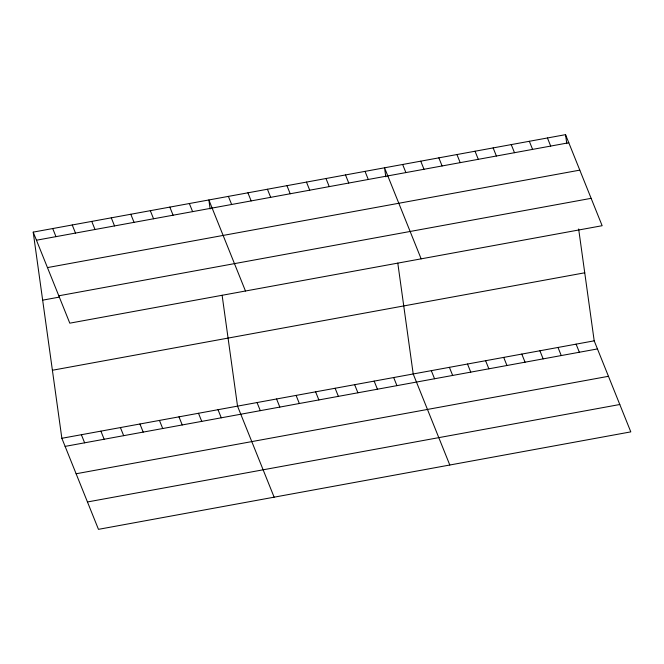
<?xml version="1.0" encoding="UTF-8"?>
<svg xmlns="http://www.w3.org/2000/svg" width="664" height="664" viewBox="0 0 664 664"><rect width="100%" height="100%" fill="white"/><g stroke="black" fill="none" stroke-linecap="round" stroke-linejoin="round"><path stroke-width="1" d="M33.2 232.126L565.537 134.659L602.14 225.71L69.803 323.169L33.2 232.126L61.86 438.29L98.463 529.341L630.8 431.874L594.197 340.831L578.651 228.989M36.454 240.219L568.799 142.76M47.459 267.592L579.796 170.133M58.797 295.795L591.134 198.337M42.662 300.161L59.245 297.123M52.406 370.255L584.743 272.796M61.86 438.29L594.197 340.831M65.114 446.391L597.459 348.932M76.119 473.764L608.456 376.305M87.457 501.967L619.794 404.509M547.443 137.979L550.697 146.072M529.341 141.291L532.594 149.392M511.238 144.603L514.5 152.703M576.103 344.151L579.357 352.244M493.144 147.914L496.398 156.015M558.001 347.463L561.254 355.555M475.042 151.234L478.296 159.327M539.898 350.775L543.16 358.875M456.94 154.546L460.202 162.638M521.804 354.086L525.058 362.187M438.846 157.858L442.099 165.958M503.702 357.398L506.956 365.499M420.744 161.169L423.997 169.27M485.6 360.718L488.862 368.81M402.641 164.489L405.903 172.582M467.506 364.03L470.759 372.13M421.142 258.844L384.547 167.801L385.792 176.807M449.404 367.341L452.657 375.442M365.026 171.37L368.279 179.471M431.301 370.653L434.563 378.754M345.504 174.947L348.758 183.04M449.802 465.016L413.207 373.973L397.794 263.093M325.991 178.516L329.244 186.617M393.686 377.542L396.939 385.643M306.469 182.094L309.723 190.195M374.164 381.119L377.426 389.212M286.948 185.671L290.201 193.763M354.651 384.688L357.904 392.789M267.426 189.24L270.688 197.341M335.129 388.266L338.383 396.358M247.913 192.817L251.166 200.91M315.607 391.835L318.861 399.935M228.391 196.386L231.645 204.487M296.094 395.412L299.348 403.513M245.472 291.006L208.869 199.964L210.123 208.969M276.573 398.981L279.826 407.082M189.356 203.533L192.61 211.633M257.051 402.558L260.305 410.659M169.835 207.11L173.088 215.202M274.132 497.178L237.529 406.136L222.116 295.256M150.313 210.679L153.567 218.78M218.016 409.705L221.27 417.805M130.8 214.256L134.053 222.357M198.494 413.282L201.748 421.374M111.278 217.825L114.532 225.926M178.973 416.851L182.235 424.952M91.756 221.403L95.01 229.503M159.46 420.428L162.713 428.521M72.235 224.98L75.497 233.072M139.938 423.997L143.192 432.098M52.722 228.549L55.975 236.65M120.416 427.574L123.67 435.667M100.903 431.144L104.157 439.244M81.381 434.721L84.635 442.822M565.537 134.659L566.79 143.665"/></g></svg>
